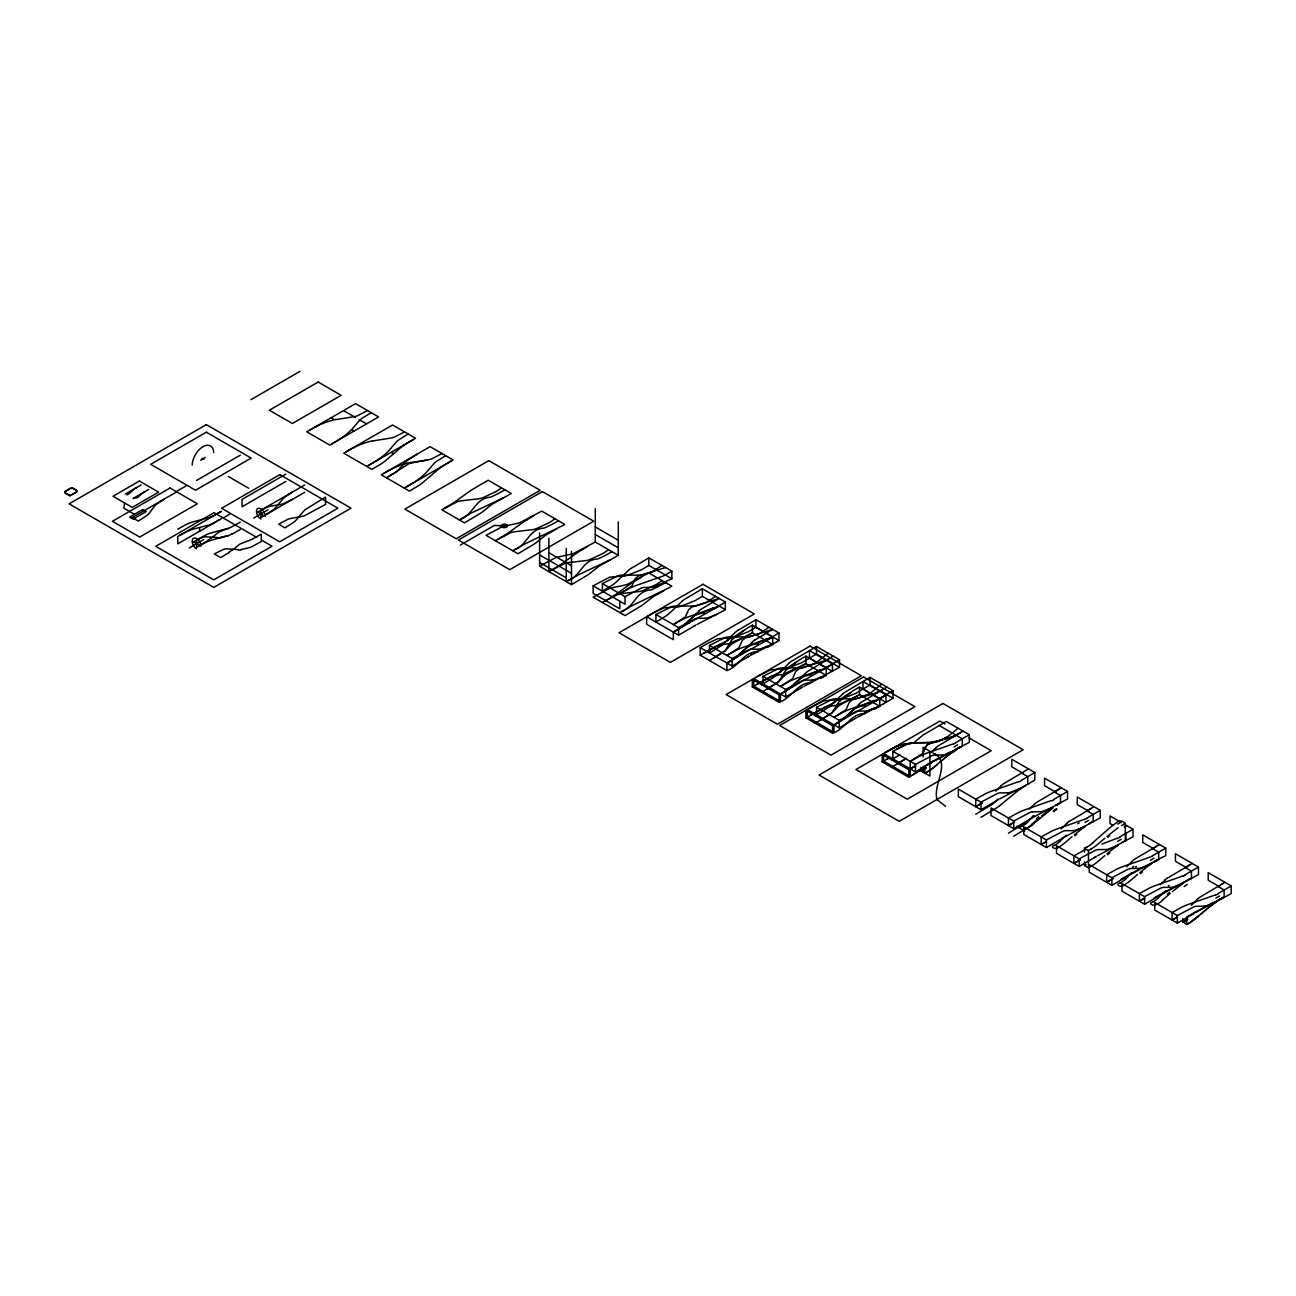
<?xml version="1.0" encoding="UTF-8"?>
<svg xmlns="http://www.w3.org/2000/svg" width="1296" height="1296" viewBox="0 0 1296 1296"><rect width="100%" height="100%" fill="white"/><g stroke="black" fill="none" stroke-linecap="round" stroke-linejoin="round"><path stroke-width="1.5" d="M124.61 502.978L123.833 508.178L134.428 514.301M923.513 752.036C924.307 742.948 934.529 741.409 941.738 739.886M730.96 641.309L724.901 650.884L709.495 660.555M922.995 768.366L908.836 777.292L882.171 761.886L882.171 754.337L908.836 769.727L908.836 777.292M1191.364 905.321L1197.65 899.068M995.749 791.127L1001.257 785.668M1061.213 828.922L1061.991 828.112M1126.678 866.716L1132.186 861.273A54.529 41.504 84.1 0 1 1134.551 859.216L1159.499 844.522M922.93 768.447L912.011 775.462M931.063 752.506L935.793 747.873M1029.251 809.206L1033.981 804.573A54.529 41.504 84.1 0 1 1036.363 802.532L1061.294 787.838M1160.179 884.795L1164.91 880.162M839.678 701.152L852.865 690.962A83.268 48.065 -60 0 1 856.251 688.873L859.491 687.026L879.757 698.755L879.757 706.304L874.719 709.106M1062.769 827.302L1066.721 823.462M1032.118 816.82L1033.236 815.702M815.152 715.651L826.832 708.507A65.448 51.84 83.5 0 0 830.639 705.478L842.611 694.073M913.194 743.483L914.004 742.673M914.004 742.673L922.995 735.059L946.339 721.451L969.343 734.735L969.343 742.3L934.043 761.173M998.276 799.016L994.226 802.726A61.155 42.768 13.9 0 1 992.299 804.33L975.726 814.261M1129.286 875.318L1130.436 874.201M1171.681 888.457L1163.792 892.458L1158.268 897.739M1128.719 875.869L1125.527 878.85M1030.45 818.456L1026.95 821.615M1066.187 835.223L1060.063 841.055M1127.957 875.367L1131.651 873.018M1034.078 815.735L1027.339 822.15M1164.391 891.923L1165.655 890.708M828.176 653.249L816.01 662.823L803.617 667.456A25.904 15.779 11.7 0 1 800.264 667.926L781.439 667.91A17.269 11.939 12.5 0 0 778.653 668.461L763.036 676.35L763.036 683.915M881.717 684.158L869.551 693.733L857.158 698.366A25.904 15.779 11.7 0 1 853.805 698.836L834.98 698.819A17.269 11.939 12.5 0 0 832.178 699.37L816.577 707.26L816.577 714.825M958.019 728.206L948.688 735.982L939.892 740.68M784.501 675.572L777.892 682.555L761.611 692.291M838.042 706.482L831.433 713.464L815.152 723.2M698.884 611.096L687.301 622.728A61.139 49.426 73.6 0 1 683.575 625.79L674.487 631.476M752.425 642.006L740.842 653.638A61.139 49.426 73.6 0 1 737.116 656.699L729.113 661.754M859.491 703.825L847.924 715.457A61.139 49.426 73.6 0 1 844.182 718.519L835.11 724.205M1092.803 842.643L1112.584 825.406M937.883 763.927L940.475 761.675M1189.453 922.914L1201.667 913.437M1202.332 912.87L1201.441 913.631M937.267 764.478L936.004 765.563M944.752 758.063L940.28 761.854M1039.343 817.792L1031.454 824.531M1072.084 836.681L1064.178 843.421A78.278 57.461 19.8 0 1 1058.605 847.211C1056.467 850.532 1048.999 846.823 1054.231 845.267M1104.808 838.269L1096.918 845.008A78.278 57.461 19.8 0 1 1091.345 848.799M1104.808 855.587L1096.918 862.326A78.278 57.461 19.8 0 1 1091.345 866.101M1137.548 874.476L1129.642 881.215A78.278 57.461 19.8 0 1 1124.069 885.006M1170.272 893.381L1162.382 900.121M1202.137 913.032L1203.352 911.979M628.447 570.434L616.475 581.839A65.448 51.84 83.5 0 1 612.668 584.852L602.413 591.17L602.413 583.621L618.03 575.732A17.269 11.939 12.5 0 1 620.816 575.181L639.608 575.116A25.904 15.779 11.7 0 0 643.059 574.808M681.988 601.344L670.016 612.749A65.448 51.84 83.5 0 1 666.209 615.762L655.954 622.096L655.954 614.531L671.571 606.641A17.269 11.939 12.5 0 1 674.357 606.091L693.149 606.026A25.904 15.779 11.7 0 0 696.6 605.718L705.931 602.624L715.505 596.354M789.07 663.163L777.098 674.568A65.448 51.84 83.5 0 1 773.291 677.597L761.611 684.725M1202.737 912.514L1203.984 911.444M1199.124 915.656L1194.572 919.431A78.23 57.429 19.8 0 1 1189.582 922.833L1187.962 923.789M936.668 764.996L934.789 766.584M1203.709 911.687L1210.561 906.034M942.338 760.072L943.277 759.294M1204.195 911.266L1206.608 909.241M211.216 538.196L218.992 531.992L228.242 528.363L213.791 532.219A108.524 62.662 -60 0 0 210.551 533.142L208.672 533.774A48.973 28.269 -60 0 0 205.06 535.329L196.571 540.027M232.13 550.265L239.906 544.061L249.156 540.432A49.086 28.334 -60 0 0 252.769 538.974M935.485 766.001L930.884 769.597M1041.466 815.978L1052.692 807.23M1074.206 834.883L1085.416 826.119M1106.93 836.471L1118.156 827.707M1106.93 853.772L1118.156 845.024M1139.67 872.678L1150.88 863.914M1172.394 891.567L1183.621 882.819M943.666 758.954L948.704 754.855M661.964 565.445L652.39 571.714L643.01 574.727M769.046 627.264L759.472 633.533L750.092 636.547M927.223 744.714L922.331 753.721L910.262 761.351L910.262 776.466L883.597 761.076L883.597 753.511L915.494 771.93L932.018 762.372M999.508 805.772L1019.822 789.167M946.258 756.815L952.495 751.955M1208.115 907.994L1214.352 903.15M933.914 767.313L932.796 768.188A78.23 57.429 19.8 0 1 927.725 771.655L926.672 772.286M949.126 754.515L954.115 750.789M1210.982 905.71L1216.345 901.708L1207.418 905.904M1032.377 824.742L1053.34 807.602M754.823 640.046L768.496 631.897M1069.119 821.502L1094.035 806.728M1167.323 878.202L1192.223 863.428M952.9 751.664L954.261 750.692M630.909 568.507L644.647 560.39M737.991 630.326L751.712 622.21M1024.942 823.171L1008.466 833.166M926.041 767.896L920.873 771.104L925.295 773.08M930.593 769.808L927.596 771.736M1183.394 921.893L1187.719 919.204M821.178 678.197L826.216 675.394L826.216 667.845L805.95 656.116L802.71 657.963A83.268 48.065 -60 0 0 799.324 660.053L784.874 669.514M767.637 647.287L772.675 644.485L772.675 636.935L752.425 625.207L749.169 627.053A83.268 48.065 -60 0 0 745.799 629.143L731.333 638.604M796.894 661.673L786.137 670.243A29.759 21.044 2.1 0 0 784.453 672.203L778.928 681.323L766.924 689.229M850.419 692.582L838.415 700.423M1030.288 826.249L1013.699 836.179M744.017 630.31L732.596 639.333A29.759 21.044 2.1 0 0 730.912 641.293M786.137 674.309L799.324 667.375A83.268 48.065 -60 0 0 802.71 665.577L805.95 663.665L805.95 656.116M208.073 540.545L199.746 545.551M228.987 552.614L220.66 557.62L214.294 553.943L223.625 549.326A23.539 18.241 90 0 1 226.33 548.84L238.059 549.553M65.869 491.135L69.984 488.754A2.641 1.523 0 0 1 71.199 488.414A3.013 1.75 0 0 1 72.041 488.398L72.414 488.171A3.094 1.782 0 0 1 73.807 488.56L76.464 490.115M957.776 748.343L962.28 746.399L962.28 738.833L969.343 734.735M1221.788 898.209C1215.097 901.481 1228.252 895.649 1231.2 893.479L1231.2 885.929L1208.196 872.645L1208.196 880.195L1219.698 886.837M927.547 744.487L940.604 740.129M957.841 748.31L959.931 747.031M1056.029 805.01L1059.82 802.71M1032.248 817.873L1067.531 799L1067.531 791.435L1044.527 778.151L1044.527 785.716L1056.029 792.358M1088.77 823.9L1092.56 821.615M1121.494 825.487C1128.767 823.365 1119.987 818.262 1116.601 822.668A80.482 46.478 -60 0 0 1112.6 825.584M1121.494 842.805L1125.284 840.505L1125.284 823.203M1154.234 861.694L1156.988 860.009M1186.958 880.6L1190.36 878.542M444.382 465.07L450.862 461.214M899.861 754.726L891.454 759.699M496.028 491.573L482.387 497.956A25.58 14.774 0 0 1 479.002 498.733L460.21 500.936A17.545 10.125 0 0 0 457.407 501.682L441.806 509.782L464.438 522.855L480.946 512.957A68.51 39.56 0 0 0 482.971 511.499L490.649 505.359A55.615 32.108 0 0 1 492.642 503.982L509.215 494.651M338.483 439.976L329.767 445.095L306.763 431.827L355.574 403.639L378.578 416.923L331.987 443.831M527.083 519.712L533.968 515.63M1024.375 786.218L1034.807 780.095L1034.807 772.529L1011.803 759.245L1011.803 766.811L1023.305 773.453M1220.573 898.954L1221.48 898.387M958.716 747.776L959.623 747.209M981.833 803.099L976.876 806.047M1014.574 822.004L1009.6 824.936M1080.038 859.799L1075.064 862.747M1112.762 878.688L1107.805 881.636M1187.833 880.049L1189.728 878.915M691.837 621.351L719.134 606.01L714.064 608.78M745.378 652.261L768.496 639.446M798.919 683.17L831.692 664.654M852.46 714.08L886.804 694.656M645.489 559.872L648.826 557.863L671.846 571.147L671.846 578.713L653.962 587.023A27.054 9.931 -39.7 0 1 651.839 587.428M752.571 621.691L755.908 619.682L778.928 632.966L778.928 640.532L755.908 627.248L755.908 619.682M769.338 631.379L772.675 629.37L745.119 638.053L742.138 640.645L738.963 647.838L726.894 655.484M769.338 638.944L772.675 636.935L767.605 639.689M877.311 692.663L875.983 693.457M877.343 699.856A84.305 62.629 -77.2 0 0 879.692 698.641L875.983 701.023M1025.914 828.338L1022.998 830.056M1091.378 848.831L1088.462 850.549L1088.462 867.85L1084.541 865.582L1084.541 861.743M1091.378 866.149L1088.462 867.85M1124.118 885.038C1121.899 888.262 1114.479 884.65 1119.695 883.062M1156.842 903.944C1154.639 907.151 1147.203 903.539 1152.436 901.951M1021.507 826.362L1019.077 827.788M1086.971 846.855L1084.541 848.281L1084.541 852.12M915.462 765.871L911.412 768.253M1046.39 841.46L1042.34 843.842M1144.595 898.144L1140.529 900.542M1177.319 917.05L1172.119 920.095L1172.119 912.53L1181.79 907.184A87.253 71.231 61.5 0 1 1187.914 904.576L1215.47 894.92M722.909 611.08L725.371 609.622L725.387 602.057L702.367 588.773L684.45 599.416A56.846 42.185 -88.2 0 0 681.939 601.247M702.367 588.773L702.367 596.338L696.163 600.016A87.512 50.528 -60 0 1 694.753 600.809L680.805 606.285A26.487 15.633 13.4 0 1 677.954 606.852M961.033 732.337L938.191 745.913A54.529 41.359 84.9 0 0 935.842 747.97M927.239 771.946L926.105 772.61M1028.57 768.933L1003.655 783.707A54.529 41.504 84.1 0 0 1001.209 785.587M1154.687 861.386L1141.258 868.45M1155.125 861.127L1157.636 859.637M1187.638 880.162L1174.694 887.015M1189.096 923.125L1187.039 924.323M648.826 557.863L648.826 565.429L642.622 569.106A87.512 50.528 -60 0 1 641.212 569.9L627.264 575.375M669.368 572.605L671.83 571.147M689.828 622.55L673.353 632.124L673.353 639.689L646.672 624.283L646.672 616.734L653.8 612.635L664.006 607.873L677.889 606.755M722.909 603.515L725.371 602.057M755.908 627.248L749.704 630.941A87.512 50.528 -60 0 1 748.294 631.719L734.346 637.195M743.369 653.459L726.894 663.034L726.894 670.599L700.213 655.193L700.213 647.644L707.341 643.545L717.53 638.782L731.43 637.681A26.487 15.633 13.4 0 0 734.411 637.276M776.45 641.99L778.912 640.532M796.91 684.369L779.009 694.769L779.009 702.335L752.328 686.929L752.328 679.379L779.009 694.769M830.444 665.059L839.516 659.777L816.496 646.493L791.532 661.235A56.846 42.185 -88.2 0 0 789.021 663.066M850.451 715.279L832.55 725.679L832.55 733.244L805.869 717.838L805.869 710.289L832.55 725.679M883.516 696.26L893.041 690.687L870.037 677.403L845.057 692.145A56.846 42.185 -88.2 0 0 842.562 693.976M883.516 703.809L893.041 698.252L893.041 690.687M899.975 762.307L906.39 758.273L896.751 764.186M946.274 737.537L940.313 740.518M957.614 748.408L954.715 750.076L958.068 748.132M1216.62 901.222L1219.925 899.311M1222.501 897.788L1223.23 897.35M291.94 492.318L284.472 497.453A40.5 33.064 60 0 0 282.739 499.106L275.027 508.21A34.684 28.318 60 0 1 272.938 510.122L265.048 515.192M668.914 572.881L665.496 574.841M722.455 603.79L719.037 605.75M697.135 624.397L722.455 611.356M731.333 642.638L745.799 636.466A83.268 48.065 -60 0 0 749.169 634.667L752.425 632.756L752.425 625.207M778.912 632.966L772.578 636.66M750.676 655.306L775.996 642.265M829.521 665.609L826.119 667.57A84.305 62.629 -77.2 0 1 823.802 668.947L796.214 678.44A87.253 71.248 61.6 0 0 790.09 681.048L780.435 686.394L792.504 678.748L795.679 671.555L798.66 668.963L826.2 660.247M804.217 686.216L839.516 667.343L839.516 659.777M883.062 696.519L879.644 698.479M857.758 717.125L883.062 704.084M999.508 798.968L1026.221 785.101M1064.972 836.762L1100.272 817.889L1100.272 810.324L1077.268 797.04L1077.268 804.605L1088.77 811.247M1124.782 824.483L1132.996 829.229L1119.598 837.022M1097.712 855.668L1132.996 836.795L1132.996 829.229M1130.436 874.557L1139.411 869.6M1157.49 859.718L1165.736 855.684L1165.736 848.135L1142.732 834.835L1142.732 842.4L1154.234 849.042M1163.176 893.462L1198.46 874.589L1198.46 867.024L1175.456 853.74L1175.456 861.305L1186.958 867.947M1190.23 878.607L1191.413 878.688L1191.413 871.123L1198.46 867.024M1195.9 912.352L1204.875 907.394M1219.471 899.586L1216.798 901.125M144.18 492.059L143.953 492.188A20.995 12.118 0 0 0 140.875 494.375L138.186 497.162A4.649 2.689 0 0 1 137.036 497.713L133.018 498.506L148.748 489.418M931.565 761.983L932.715 761.303M1056.677 805.334L1058.962 803.99M1160.681 894.272L1161.848 893.592M833.263 656.181L808.364 670.955A54.529 41.504 84.1 0 0 805.901 672.835L794.383 684.547A61.139 49.426 73.6 0 1 790.657 687.609L782.654 692.663M886.804 687.091L861.905 701.865A54.529 41.504 84.1 0 0 859.442 703.744M931.079 762.259L927.126 764.543M932.828 761.238L942.548 756.167M1127.471 875.642L1123.259 878.072M1160.212 894.548L1155.74 897.107M1161.961 893.527L1163.792 892.458M1224.963 882.317L1200.047 897.091A54.529 41.504 84.1 0 0 1197.601 898.97M1194.685 912.416L1204.405 907.346M1194.572 912.481L1188.464 916.013M141.053 484.979L136.031 487.879A23.441 13.527 0 0 0 133.002 489.985L131.544 491.589A18.452 10.66 0 0 1 129.211 493.565L126.83 494.926M386.419 477.803L395.102 472.667A69.158 39.933 0 0 0 398.65 470.237L408.289 464.033A20.558 11.875 0 0 1 411.172 463.028L429.592 459.513A21.4 12.344 0 0 0 432.054 458.719L442.033 453.551M675.572 630.844C686.88 625.79 690.671 613.251 704.781 613.04M695.093 625.595L678.586 635.153L646.672 616.734M748.634 656.505L732.127 666.063L700.213 647.644M921.812 770.553L923.303 769.678A58.66 40.856 13.4 0 0 926.186 767.799M997.483 800.167L980.959 809.725L958.343 796.667L958.343 789.102L980.959 802.175L997.483 793.46A23.717 9.121 -47.2 0 1 999.508 792.909L1007.834 792.812M1030.207 819.072L1013.699 828.63L991.067 815.557L991.067 808.007L1013.699 821.065L1030.207 812.349A23.717 9.121 -47.2 0 1 1032.248 811.814M1061.408 838.852L1062.947 837.961M1095.671 856.867L1079.163 866.425L1056.532 853.351L1056.532 845.802L1079.163 858.859L1095.671 850.144A23.717 9.121 -47.2 0 1 1097.712 849.609L1106.023 849.512M1085.999 864.74L1084.541 865.582M1126.872 876.647L1128.411 875.756M1161.135 894.661L1144.627 904.219L1121.996 891.146L1121.996 883.597L1144.627 896.654L1161.135 887.938A23.717 9.121 -47.2 0 1 1163.176 887.404L1171.487 887.306A27.054 9.931 -39.7 0 0 1173.463 887.112M1193.875 913.55L1177.351 923.108L1154.736 910.051L1154.736 902.486L1177.351 915.559L1193.875 906.844A23.717 9.121 -47.2 0 1 1195.9 906.293L1204.227 906.212M1183.718 921.715L1185.322 920.759A58.66 40.856 13.4 0 0 1187.557 919.318M713.383 658.319L724.901 651.24L730.96 644.663A29.662 12.523 -3 0 1 732.71 643.415L750.141 634.036M800.653 688.306L785.668 696.973L753.754 678.553L753.754 686.102L780.435 701.509L780.435 693.959M820.465 720.139L831.983 712.703L838.042 703.145A29.759 21.044 2.1 0 1 839.63 701.12M882.041 689.845L884.245 688.565M884.245 696.13L881.231 697.864M854.194 719.215L839.209 727.882L807.295 709.463L807.295 717.028L833.976 732.418L833.976 724.869M899.975 762.323L891.454 767.248M915.025 766.147L912.011 767.896M1058.735 789.313L1056.937 790.349M1060.582 839.338L1046.423 847.519L1023.808 834.462L1023.808 826.897L1046.423 839.97L1062.947 831.254A23.717 9.121 -47.2 0 1 1064.972 830.704L1073.299 830.606A27.054 9.931 -39.7 0 0 1075.259 830.412M1154.72 847.292L1156.469 846.272M221.535 518.578L177.746 543.866L177.746 536.512L221.535 511.24M366.736 466.447L375.435 461.327A88.792 51.273 0 0 0 389.189 450.328L396.398 441.855A34.927 20.153 0 0 1 399.022 439.636L408.175 434.014M413.327 439.538L406.847 443.394A78.91 45.554 0 0 0 402.683 446.229L402.084 446.683A129.146 74.552 0 0 0 399.686 448.546L384.653 461.392A66.177 38.2 0 0 1 381.186 463.871L371.871 469.411L343.732 453.163L392.542 424.991L415.546 438.259L368.939 465.167M416.745 454.361L407.786 460.193A46.769 27.005 0 0 0 405.923 461.781L398.228 469.994A36.434 21.028 0 0 1 395.588 472.181L388.622 476.523M404.271 488.122L412.987 483.003A88.792 51.273 0 0 0 426.724 472.003L433.949 463.531A34.927 20.153 0 0 1 436.558 461.311L445.727 455.69M444.026 508.502L450.473 504.695A131.706 76.043 0 0 0 456.629 500.677L467.824 492.545A150.482 86.881 0 0 1 473.542 488.803L488.219 480.217L511.223 493.501L510.187 494.1M497.567 539.411L504.014 535.604A131.706 76.043 0 0 0 510.17 531.587L521.365 523.454A150.482 86.881 0 0 1 527.083 519.712M514.48 549.731C527.65 545.292 528.395 528.833 544.174 528.071A110.824 63.99 0 0 0 552.614 524.005L558.495 520.798M587.509 546.539L580.624 550.622A150.482 86.881 0 0 0 574.906 554.364L563.695 562.496A131.706 76.043 0 0 1 557.539 566.514L550.022 570.953M568.021 580.64C581.191 576.202 581.936 559.742 597.715 558.981A110.824 63.99 0 0 0 606.155 554.915L612.036 551.707M641.05 577.449L634.165 581.531A150.482 86.881 0 0 0 628.447 585.274L617.236 593.406A131.706 76.043 0 0 1 611.08 597.424L602.413 602.51M604.649 601.231L618.03 594.41A17.545 10.125 0 0 1 620.816 593.665L639.608 591.462A25.58 14.774 0 0 0 643.01 590.684L656.635 584.302A66.566 38.426 0 0 0 661.964 580.543M621.562 611.55C634.732 607.111 635.477 590.652 651.24 589.891A110.824 63.99 0 0 0 659.68 585.824L665.577 582.617M728.028 662.386C740.065 657.542 743.742 644.177 758.322 643.95M781.569 693.295C793.606 688.451 797.283 675.086 811.863 674.86M835.726 723.848C847.357 718.907 851.067 705.98 865.404 705.769M1125.155 877.651L1111.887 885.314L1089.272 872.257L1089.272 864.691L1111.887 877.765L1128.411 869.049A23.717 9.121 -47.2 0 1 1130.436 868.498L1138.763 868.417M1223.375 883.224L1220.605 884.828M251.003 399.638L299.813 371.45M125.323 494.051L136.485 487.62M200.637 460.21L205.254 457.537M177.244 491.022L185.911 486.016M164.479 498.928L156.103 504.549A31.509 18.193 0 0 0 154.629 506.007L148.732 513.832A26.811 15.487 0 0 1 146.918 515.565L138.251 521.057L132.192 517.574L175.981 492.286M196.506 480.443L240.295 455.155M308.983 430.547L315.657 426.805M367.529 410.54L357.566 415.708A21.4 12.344 0 0 1 355.088 416.502L335.972 419.612M371.223 412.679L362.054 418.3A34.927 20.153 0 0 0 359.446 420.503L352.172 428.96A88.792 51.273 0 0 1 338.418 439.943M177.746 529.173L186.235 524.459A48.973 28.269 -60 0 1 189.848 522.904L191.727 522.272A108.524 62.662 -60 0 1 194.967 521.348L209.417 517.493A48.973 28.269 -60 0 0 213.03 515.938L220.547 511.807M285.849 474.109L242.06 499.381L242.06 506.736L285.849 481.448M223.544 517.736L229.651 514.204M345.935 451.883L352.625 448.141M193.379 541.874L202.711 537.257A23.539 18.241 90 0 1 205.416 536.771L217.161 537.484M189.346 547.868L203.78 539.541M260.885 510.251L304.673 484.979M196.571 547.382L205.06 542.684A48.973 28.269 -60 0 1 208.672 541.129L210.551 540.497A108.524 62.662 -60 0 1 213.791 539.557M240.359 522.11L231.854 526.808A49.086 28.334 -60 0 1 228.242 528.444M257.693 512.098L267.025 507.222A34.684 28.318 60 0 1 269.73 506.363L281.459 504.257A40.5 33.064 60 0 0 283.759 503.577L292.556 499.316M253.66 518.092L268.094 509.765M404.498 431.892L394.519 437.044A21.4 12.344 0 0 1 392.04 437.837L372.924 440.948M240.359 529.448L231.854 534.163M260.885 517.606L304.673 492.318M406.49 486.842L453.082 459.934L430.078 446.65L381.267 474.838L409.423 491.087L418.721 485.546A66.177 38.2 0 0 0 422.188 483.068L437.238 470.221A129.146 74.552 0 0 1 439.636 468.342L440.219 467.905A78.91 45.554 0 0 1 444.382 465.07M459.189 519.826C473.494 515.63 474.401 498.312 490.633 497.162A110.824 63.99 0 0 0 499.073 493.079L504.954 489.888M460.339 519.161L468.002 514.82A127.737 73.742 0 0 1 474.984 511.272L503.285 497.907M460.307 545.081L494.343 525.431L504.355 525.933M495.347 540.691L510.948 532.591A17.545 10.125 0 0 1 513.734 531.846L532.526 529.643A25.58 14.774 0 0 0 535.928 528.865L549.553 522.482A66.566 38.426 0 0 0 554.899 518.724M512.73 550.735L521.543 545.729A127.737 73.742 0 0 1 528.525 542.182L562.756 525.56M539.606 532.85L539.606 566.255L556.146 557.41L570.807 554.299A26.033 15.034 0 0 0 573.723 553.408L595.285 542.036L618.289 555.32L618.289 521.932M539.606 566.255L571.504 584.674L588.028 574.776A68.51 39.56 0 0 0 590.053 573.334L597.731 567.194A55.615 32.108 0 0 1 599.724 565.801L616.297 556.47M619.812 601.214L619.812 608.78L593.131 593.374L593.131 585.824L609.687 577.174L624.348 575.845M619.812 593.665L631.881 586.019L635.056 578.826L638.037 576.218L665.577 567.518M602.413 583.621L625.045 596.678L641.552 587.963M619.812 612.554L628.625 607.549A127.737 73.742 0 0 1 635.591 604.001L669.821 587.38M673.353 624.575L685.422 616.928L688.597 609.736L691.578 607.127L719.118 598.428L701.282 609.136A54.529 41.504 84.1 0 0 698.836 611.015M655.954 614.531L678.586 627.588L695.093 618.872A23.717 9.121 -47.2 0 1 697.135 618.338L705.445 618.241M737.942 630.229A56.846 42.185 -88.2 0 0 735.48 632.156L723.557 643.658A65.448 51.84 83.5 0 1 719.75 646.672L709.495 653.006L709.495 645.44L725.112 637.551A17.269 11.939 12.5 0 1 727.898 637L746.69 636.935M700.213 655.193L717.142 646.072A29.128 22.502 29.1 0 1 719.15 645.392L727.947 643.577M709.495 645.44L732.127 658.498L748.634 649.782A23.717 9.121 -47.2 0 1 750.676 649.247L758.986 649.15A27.054 9.931 -39.7 0 0 760.963 648.956M726.894 663.034L728.644 662.029M726.894 670.599C739.789 666.144 743.11 651.548 758.354 651.548M752.328 686.929L770.683 676.561A29.128 7.744 -18.7 0 1 772.789 675.589L781.488 671.393M816.496 646.493L816.496 654.059L803.245 661.851A87.512 50.528 -60 0 1 801.835 662.629L787.887 668.104M763.036 676.35L785.668 689.423L802.175 680.708A23.717 9.121 -47.2 0 1 804.217 680.157L812.527 680.06M833.263 663.746L827.69 666.954M779.009 702.335C792.553 697.799 796.408 682.911 811.895 682.457M805.869 717.838L824.224 707.891A29.128 22.502 29.1 0 1 826.232 707.211M870.037 677.403L870.037 684.968L856.786 692.761A87.512 50.528 -60 0 1 855.376 693.538L841.428 699.014M833.976 717.304L846.045 709.673L849.204 702.464L852.201 699.872L873.86 693.749L881.231 690.314M816.577 707.26L839.209 720.333L855.716 711.617A23.717 9.121 -47.2 0 1 857.758 711.067M832.55 733.244C846.094 728.708 849.949 713.837 865.436 713.367M892.879 758.873L892.879 751.307L908.48 743.418M882.171 761.886L889.169 757.852L887.468 758.824M963.106 731.138L952.9 736.76L943.909 739.417M892.879 751.307L915.494 764.381L932.018 755.665A23.717 9.121 -47.2 0 1 934.043 755.114L942.37 755.017M908.836 769.727L915.251 766.033M982.157 802.985L975.726 806.711L975.726 799.146L985.397 793.8A87.253 71.231 61.5 0 1 991.521 791.192L1019.077 781.537M1034.807 772.529L1021.41 780.322M980.959 817.29L997.483 807.311A66.258 46.931 15.3 0 0 999.621 805.853M1013.456 822.717L1008.466 825.601L1008.466 818.051L1018.121 812.705A87.253 71.231 61.5 0 1 1024.245 810.081L1051.801 800.426M1067.531 791.435L1054.134 799.227M1100.272 810.324L1086.874 818.116M1046.18 841.622L1041.19 844.506L1041.19 836.941L1050.862 831.595A87.253 71.248 61.6 0 1 1056.985 828.97L1084.541 819.331M1124.199 827.107L1126.759 825.633M1080.362 859.685L1073.93 863.395L1073.93 855.846L1083.586 850.5A87.253 71.231 61.5 0 1 1085.287 849.69M1113.086 878.575L1106.654 882.301L1106.654 874.735L1116.326 869.389A87.253 71.248 61.6 0 1 1122.449 866.765L1150.006 857.126A84.305 62.629 -77.2 0 0 1152.371 856.089M1165.736 848.135L1152.338 855.911M1190.149 864.626L1187.444 866.182M1144.384 898.306L1139.395 901.19L1139.395 893.641L1149.05 888.295A87.253 71.231 61.5 0 1 1155.173 885.67L1182.73 876.015M1172.119 920.095L1177.108 917.212M1231.2 885.929L1217.803 893.705M1188.205 916.159L1186.666 917.033L1186.666 924.55L1183.232 921.991M69.757 495.785L75.946 492.205A2.835 1.636 0 0 0 76.513 491.492L76.513 490.828A2.835 1.636 0 0 0 76.075 490.261M179.658 535.41L186.235 531.814A48.973 28.269 -60 0 1 189.848 530.258L191.727 529.627A108.524 62.662 -60 0 1 194.967 528.703L209.417 524.848A48.973 28.269 -60 0 0 213.03 523.292L219.607 519.696M383.486 473.558L390.161 469.816M620.962 593.001L629.483 588.319A87.253 71.248 61.6 0 1 635.591 585.695L663.163 576.04A84.305 62.629 -77.2 0 0 665.528 575.003M674.487 623.911L683.024 619.229A87.253 71.248 61.6 0 1 689.132 616.604L716.704 606.965M704.101 652.957L717.142 645.651M728.028 654.82L736.565 650.138A87.253 71.248 61.6 0 1 742.673 647.514L770.245 637.875M755.779 677.387L770.294 669.919L784.971 668.59M828.079 659.162L831.19 657.38M809.32 708.296L823.835 700.828L838.512 699.5M811.183 714.776L824.224 707.47M835.11 716.639L843.631 711.958A87.253 71.248 61.6 0 1 849.755 709.333L877.311 699.694M885.427 752.458L887.468 751.275M911.412 760.687L919.933 756.005A87.253 71.248 61.6 0 1 926.057 753.381L953.613 743.742M1056.11 790.819L1054.215 791.905L1060.484 795.533L1060.484 803.083M1088.851 809.725L1087.684 810.389M1089.677 809.239L1091.005 808.477M618.289 555.32L617.252 555.919M757.642 683.867L770.683 676.982A29.128 22.502 29.1 0 1 772.691 676.301L781.488 674.487M887.128 751.469L899.343 745.135L908.512 743.904L897.561 745.848M1153.91 847.746L1152.419 848.588L1158.673 852.217L1158.673 859.783L1139.168 869.454M1186.65 866.635L1185.143 867.494L1191.413 871.123L1185.062 874.816M1219.374 885.541L1217.884 886.399L1224.137 890.012L1224.137 897.577L1204.632 907.249M563.728 525.01L564.748 524.41L541.76 511.126L520.182 522.499A26.033 15.034 0 0 1 517.266 523.39L502.605 526.5L486.065 535.329L517.979 553.765L534.487 543.866A68.51 39.56 0 0 0 536.512 542.425L544.19 536.285A55.615 32.108 0 0 1 546.183 534.892L556.826 528.833M670.793 586.829L671.83 586.229L648.826 572.962L627.264 584.318A26.033 15.034 0 0 1 624.348 585.209L609.687 588.319L593.131 597.164L625.045 615.584L641.552 605.686A68.51 39.56 0 0 0 643.594 604.244L651.272 598.104A55.615 32.108 0 0 1 653.249 596.711L663.908 590.652M896.524 749.201L908.285 743.467A17.302 11.956 12.5 0 1 911.282 742.867L933.347 742.446M826.2 667.813L821.146 670.599M888.683 750.578L896.719 746.237M956.059 750.352L951.005 753.154M1130.906 873.65L1138.941 869.551M751.21 633.436L752.425 632.756L772.675 644.485M926.608 764.834L924.809 765.839L924.809 773.372M1122.741 878.364L1121.202 879.239M1155.481 897.253L1153.926 898.128M954.634 750.125L945.562 754.726M1216.345 901.384L1206.268 905.888M877.181 700.164L874.687 701.509M955.946 742.527L962.28 738.833L956.059 735.237L946.874 738.736M1132.607 867.056L1133.838 866.376M1079.195 822.992L1077.754 823.77M610.367 559.742L582.066 573.107A127.737 73.742 0 0 0 575.084 576.639L566.271 581.645L566.271 548.257M727.947 640.483L719.167 644.663M835.029 702.302L826.249 706.482M717.449 614.142L707.503 617.933M770.99 645.052L761.044 648.842M824.531 675.961L814.585 679.752M878.072 706.871L868.126 710.662M954.358 750.919L944.411 754.709M1019.822 788.713L1009.876 792.504A27.054 9.931 -39.7 0 1 1007.753 792.909M1052.563 807.619L1042.616 811.409M1085.287 826.508L1075.34 830.299M1118.027 845.413L1108.08 849.204A27.054 9.931 -39.7 0 1 1105.942 849.609M1150.751 864.302L1140.804 868.093M1183.491 883.208L1173.544 886.999M1216.215 902.097L1214.708 902.842M252.769 538.877L261.274 534.179L261.274 541.517L252.769 546.232A48.843 28.204 -60 0 1 249.172 547.706L241.105 549.52M1117.265 838.22L1101.908 844.085M1205.312 906.925L1206.365 906.422M231.871 534.065A48.843 28.204 -60 0 1 228.258 535.637L213.791 539.557M228.242 535.702L220.19 537.451M939.033 740.988L935.356 742.057M784.874 673.547L805.95 663.665L826.216 675.394M838.415 704.457L852.865 698.285A83.268 48.065 -60 0 0 856.251 696.487L859.491 694.575L859.491 687.026M938.498 741.182L935.566 742.009M750.449 654.107L751.502 653.783M826.249 707.243L835.029 705.397M945.286 739.109L941.706 739.886M426.805 460.161L410.476 462.623M297.562 517.234L302.373 516.326A40.5 33.064 60 0 0 304.673 515.646L325.571 504.387L325.571 497.048L305.386 509.522A40.5 33.064 60 0 0 303.653 511.175L295.942 520.279A34.684 28.318 60 0 1 293.852 522.191L284.974 527.845L278.608 524.167L287.939 519.291A34.684 28.318 60 0 1 290.628 518.449L296.752 517.363M857.758 711.083L866.068 710.969A27.054 9.931 -39.7 0 0 868.045 710.775M1032.248 811.814L1040.558 811.717M933.46 742.414L921.116 742.77M911.023 742.9L911.979 742.786M903.247 744.212L904.883 744.05M651.92 587.331L643.594 587.444A23.717 9.121 -47.2 0 0 641.569 587.947M913.291 742.705L912.254 742.77L920.225 742.738M910.699 743.839L907.427 743.92M956.027 735.205L939.276 725.549M1121.494 822.587L1109.992 815.945L1109.992 823.511L1113.28 825.406M945.011 724.027L939.875 721.062L855.911 769.532L907.281 799.195L991.229 750.708L968.987 737.861M816.496 654.059L839.516 667.343M870.037 684.968L893.041 698.252M595.285 526.954L618.305 540.238M1021.523 773.032L1027.744 776.628L1027.744 784.193M1086.988 810.826L1093.208 814.423L1093.208 821.988M595.285 534.519L618.305 547.803M648.826 565.429L671.846 578.713M702.367 596.338L725.387 609.622M343.521 410.605L355.477 417.506M359.17 419.629L366.525 423.873M1084.541 848.281L1088.462 850.549M331.177 417.733L333.639 419.159M352.204 429.883L354.181 431.017M391.133 452.353L393.498 453.713M548.888 552.712L571.504 565.769M923.092 772.108L929.912 776.045L929.912 751.291L923.092 747.355L923.092 756.88M1016.582 826.362L1024.78 831.092M539.606 554.915L571.504 573.334M593.131 585.824L625.045 604.244L625.045 596.678M539.606 562.464L566.271 577.87M202.046 458.363L203.845 459.4M228.404 476.523L248.719 488.252M258.163 512.341L263.59 515.484M256.673 537.338L213.986 512.681L155.731 546.313L213.791 579.847L272.047 546.215L261.792 540.286M193.849 542.133L199.292 545.26M65.772 493.484L69.498 495.299L65.545 493.339M69.773 495.801L76.286 492.367A3.191 1.847 0 0 0 76.934 491.54A3.742 2.155 0 0 0 76.982 490.973L76.934 490.779M879.757 706.304L859.491 694.575L839.678 705.218A29.662 12.523 -3 0 0 838.139 706.514M932.828 752.976C951.896 761.303 933.314 783.497 936.733 798.077A9.056 7.371 -67.5 0 0 937.559 800.086L945.529 806.306M65.869 493.177L65.351 493.193A3.078 1.782 0 0 1 64.865 492.529A3.402 1.96 0 0 1 64.865 491.783A3.046 1.766 0 0 1 65.335 491.119M1182.73 918.524L1182.73 922.282M1177.351 915.559L1177.351 923.108M1144.627 896.654L1144.627 904.219M1125.949 833.328L1125.949 840.877M1111.887 877.765L1111.887 885.314M1079.163 858.859L1079.163 866.425M1046.423 839.97L1046.423 847.519M1013.699 821.065L1013.699 828.63M980.959 802.175L980.959 809.725M923.092 766.39L923.092 770.213M920.873 767.345L920.873 771.104M915.494 764.381L915.494 771.93M839.209 720.333L839.209 727.882M785.668 689.423L785.668 696.973M732.127 658.498L732.127 666.063M678.586 627.588L678.586 635.153M595.285 508.648L595.285 542.036M571.504 551.286L571.504 584.674M548.888 538.213L548.888 571.601L564.489 563.501A17.545 10.125 0 0 1 567.275 562.756L586.067 560.552A25.58 14.774 0 0 0 589.469 559.775L603.094 553.392A66.566 38.426 0 0 0 608.44 549.634M260.885 511.094L260.885 516.731M199.633 527.553L199.633 531.23M196.571 540.869L196.571 546.523M1158.511 897.901A58.579 41.018 14.1 0 1 1152.662 902.162M1184.123 886.642A79.202 44.744 -58.1 0 1 1187.233 884.407M1167.388 894.24A85.828 18.468 -32.2 0 1 1169.543 892.345M1162.674 900.364A78.278 57.785 21 0 1 1157.166 904.252M1164.359 892.863A51.079 1.733 -28.6 0 1 1162.334 894.062M1164.861 880.065A54.529 41.504 84.1 0 1 1167.291 878.121M1185.16 875.189A84.305 62.791 -77.6 0 1 1182.811 876.371M1168.295 885.881A67.732 10.773 -17.7 0 1 1169.219 885.411M1135.555 866.975A67.732 10.773 -17.7 0 1 1136.479 866.522M1129.156 875.221A51.079 1.604 -28.8 0 1 1127.131 876.404M1140.399 873.634A85.828 16.411 -33.1 0 1 1142.456 871.916M1150.411 860.317A79.202 50.366 -63.6 0 1 1153.975 858.179M1125.77 879.012A58.579 41.018 14.1 0 1 1119.938 883.256M1140.723 868.207A27.054 9.931 -39.7 0 1 1138.682 868.498M1215.891 898.177A79.105 50.317 -63.6 0 1 1219.487 896.022M1194.62 913.016A51.079 1.604 -28.8 0 1 1192.595 914.198M1206.187 906.001A27.054 9.931 -39.7 0 1 1204.146 906.293M1217.884 894.078A84.305 62.791 -77.6 0 1 1215.535 895.277M1107.675 854.728A85.828 16.411 -33.1 0 1 1109.732 853.011M1117.687 841.412A79.202 50.366 -63.6 0 1 1121.234 839.29M1107.675 837.427A85.828 16.411 -33.1 0 1 1109.732 835.693M1117.687 824.11A79.202 50.366 -63.6 0 1 1121.234 821.972M1093.046 842.789A58.579 41.018 14.1 0 1 1087.198 847.049M1096.416 856.316A51.079 1.604 -28.8 0 1 1094.391 857.498M1119.695 837.394A84.305 62.791 -77.6 0 1 1117.346 838.577M1074.935 835.839A85.828 16.411 -33.1 0 1 1076.992 834.106M1084.946 822.523A79.202 50.366 -63.6 0 1 1088.51 820.384M1060.306 841.201A58.579 41.018 14.1 0 1 1054.474 845.462M1086.907 818.294A84.305 62.629 -77.2 0 1 1084.574 819.493M1063.692 837.427A51.079 1.604 -28.8 0 1 1061.667 838.609M1066.673 823.381A54.529 41.504 84.1 0 1 1069.087 821.421M1053.842 811.426A79.202 44.744 -58.1 0 1 1056.969 809.19M1032.491 824.855A84.094 61.981 20.6 0 1 1030.417 826.362M1027.048 821.68A61.155 42.768 13.9 0 1 1025.039 823.235M1019.79 789.361A78.133 30.505 -47.5 0 1 1024.326 786.413M1030.952 818.521A51.079 1.604 -28.8 0 1 1028.927 819.704M998.228 799.632A51.079 1.604 -28.8 0 1 996.203 800.815M1027.582 822.312A58.579 41.018 14.1 0 1 1021.734 826.573M1053.194 811.053A79.202 44.744 -58.1 0 1 1056.305 808.817M1036.46 818.651A85.828 18.468 -32.2 0 1 1038.614 816.755M1031.746 824.774A78.278 57.785 21 0 1 1026.238 828.662M1042.519 811.523A27.054 9.931 -39.7 0 1 1040.477 811.814M1054.231 799.6A84.305 62.791 -77.6 0 1 1051.882 800.782M1021.491 780.694A84.305 62.791 -77.6 0 1 1019.142 781.893M954.034 746.998A79.105 50.317 -63.6 0 1 957.631 744.844M934.983 754.256A67.732 11.713 -16.8 0 1 935.566 753.932M932.764 761.821A51.079 1.604 -28.8 0 1 930.739 763.004M950.227 752.263A109.949 83.414 23.1 0 1 946.145 754.24M944.33 754.823A27.054 9.931 -39.7 0 1 942.289 755.114M955.978 742.689A84.305 62.629 -77.2 0 1 953.645 743.904M260.885 519.032A6.253 3.613 60 0 1 256.462 511.385A6.253 3.613 60 0 1 260.885 508.826A6.253 3.613 60 0 1 265.291 516.488M210.908 538.067A49.086 28.042 -0.7 0 1 207.733 540.383M220.304 537.84A49.313 34.279 64.3 0 1 217.258 537.986M241.218 549.909A49.313 34.279 64.3 0 1 238.172 550.055M231.822 550.136A49.086 28.042 -0.7 0 1 228.647 552.452M196.571 548.807A6.253 3.613 60 0 1 192.148 541.161A6.253 3.613 60 0 1 196.571 538.601A6.253 3.613 60 0 1 200.993 546.264M192.181 465.086A15.212 8.78 -60 0 1 202.937 446.699A15.212 8.78 -60 0 1 213.694 452.66M784.193 669.173A47.79 22.972 -15.6 0 1 780.872 671.004M820.336 677.241A106.499 80.789 23.1 0 1 811.085 681.34M784.598 675.589A29.662 12.523 -3 0 1 786.251 674.325M787.952 668.185A26.487 15.633 13.4 0 1 785.036 668.671M785.23 673.92A47.79 30.407 17.8 0 1 781.828 674.908M814.504 679.865A27.054 9.931 -39.7 0 1 812.446 680.157M798.547 683.332A48.746 3.305 -27.3 0 1 796.538 684.531M802.921 686.864A51.079 1.604 -28.8 0 1 800.912 688.046M820.303 669.659A106.499 80.789 23.1 0 1 811.069 673.758M766.762 638.75A106.499 80.789 23.1 0 1 757.528 642.848M749.38 655.954A51.079 1.604 -28.8 0 1 747.371 657.137M745.006 652.423A48.746 3.305 -27.3 0 1 742.997 653.621M752.377 641.925A54.529 41.504 84.1 0 1 754.79 639.965M772.61 636.822A84.305 62.629 -77.2 0 1 770.278 638.021M390.307 469.913A59.13 34.133 0 0 1 410.314 462.413M315.803 426.902A59.13 34.133 0 0 1 335.81 419.386M352.771 448.238A59.13 34.133 0 0 1 372.778 440.737M501.358 487.814A66.566 38.426 0 0 1 496.028 491.573M627.329 575.456A26.487 15.633 13.4 0 1 624.413 575.942M628.398 570.337A56.846 42.185 -88.2 0 1 630.877 568.409M707.422 618.046A27.054 9.931 -39.7 0 1 705.38 618.338M719.069 605.912A84.305 62.629 -77.2 0 1 716.737 607.111M691.465 621.513A48.746 3.305 -27.3 0 1 689.456 622.712M695.839 625.045A51.079 1.604 -28.8 0 1 693.83 626.227M713.221 607.824A106.499 80.789 23.1 0 1 703.987 611.939M750.141 636.628A25.904 15.779 11.7 0 1 746.723 637.016M731.689 643.01A47.79 30.407 17.8 0 1 728.287 643.999M766.795 646.331A106.499 80.789 23.1 0 1 757.561 650.43M730.652 638.264A47.79 22.972 -15.6 0 1 727.331 640.094M717.239 645.667A29.128 7.744 -18.7 0 1 719.248 644.679M838.771 704.83A47.79 30.407 17.8 0 1 835.369 705.818M841.493 699.095A26.487 15.633 13.4 0 1 838.577 699.581M873.844 700.569A106.499 80.789 23.1 0 1 864.61 704.668M873.877 708.151A106.499 80.789 23.1 0 1 864.626 712.249M837.734 700.083A47.79 22.972 -15.6 0 1 834.413 701.914M824.321 707.486A29.128 7.744 -18.7 0 1 826.33 706.498M856.462 717.773A51.079 1.604 -28.8 0 1 854.437 718.956M852.088 714.242A48.746 3.305 -27.3 0 1 850.079 715.441M72.09 488.155A3.451 1.993 0 0 0 71.118 488.171A3.029 1.75 0 0 0 69.968 488.446L65.691 491.265A2.673 1.539 0 0 0 65.286 491.897A2.965 1.717 0 0 0 65.286 492.48A2.673 1.539 0 0 0 65.707 493.063M76.513 490.828A2.689 1.555 0 0 0 75.929 490.131L73.532 488.754A2.673 1.539 0 0 0 72.317 488.414M206.323 424.634L69.093 503.852L213.791 587.396L351.005 508.178L206.323 424.634M206.323 432.2L150.66 464.324L195.518 490.228L251.165 458.087L206.323 432.2M139.369 481.043L112.995 496.271L132.224 507.368L158.598 492.14L139.369 481.043M318.168 382.045L269.357 410.233L292.361 423.5L341.172 395.329L318.168 382.045M170.051 488.025L112.412 521.3L139.693 537.062L197.348 503.771L170.051 488.025M142.69 509.539L129.568 517.104L133.099 519.145L146.221 511.564L142.69 509.539M279.855 474.644L221.6 508.275L279.677 541.809L337.916 508.178L279.855 474.644M488.803 460.647L404.854 509.117L456.208 538.763L540.173 490.293L488.803 460.647M542.344 491.557L458.379 540.027L509.749 569.673L593.714 521.203L542.344 491.557M702.967 584.285L619.002 632.756L670.356 662.402L754.321 613.931L702.967 584.285M810.049 646.105L726.084 694.575L777.438 724.237L861.403 675.751L810.049 646.105M863.59 677.014L779.625 725.485L830.979 755.147L914.944 706.66L863.59 677.014M943.002 703.469L819.04 775.024L899.197 821.308L1023.143 749.736L943.002 703.469M832.453 663.876L809.449 650.592L809.449 658.157L832.453 671.441L832.453 663.876M885.994 694.802L862.99 681.502L862.99 689.067L885.994 702.351L885.994 694.802M502.621 527.423A3.11 1.798 0 0 0 507.465 526.046A3.11 1.798 0 0 0 502.978 524.313A3.11 1.798 0 0 0 502.621 527.423"/></g></svg>
